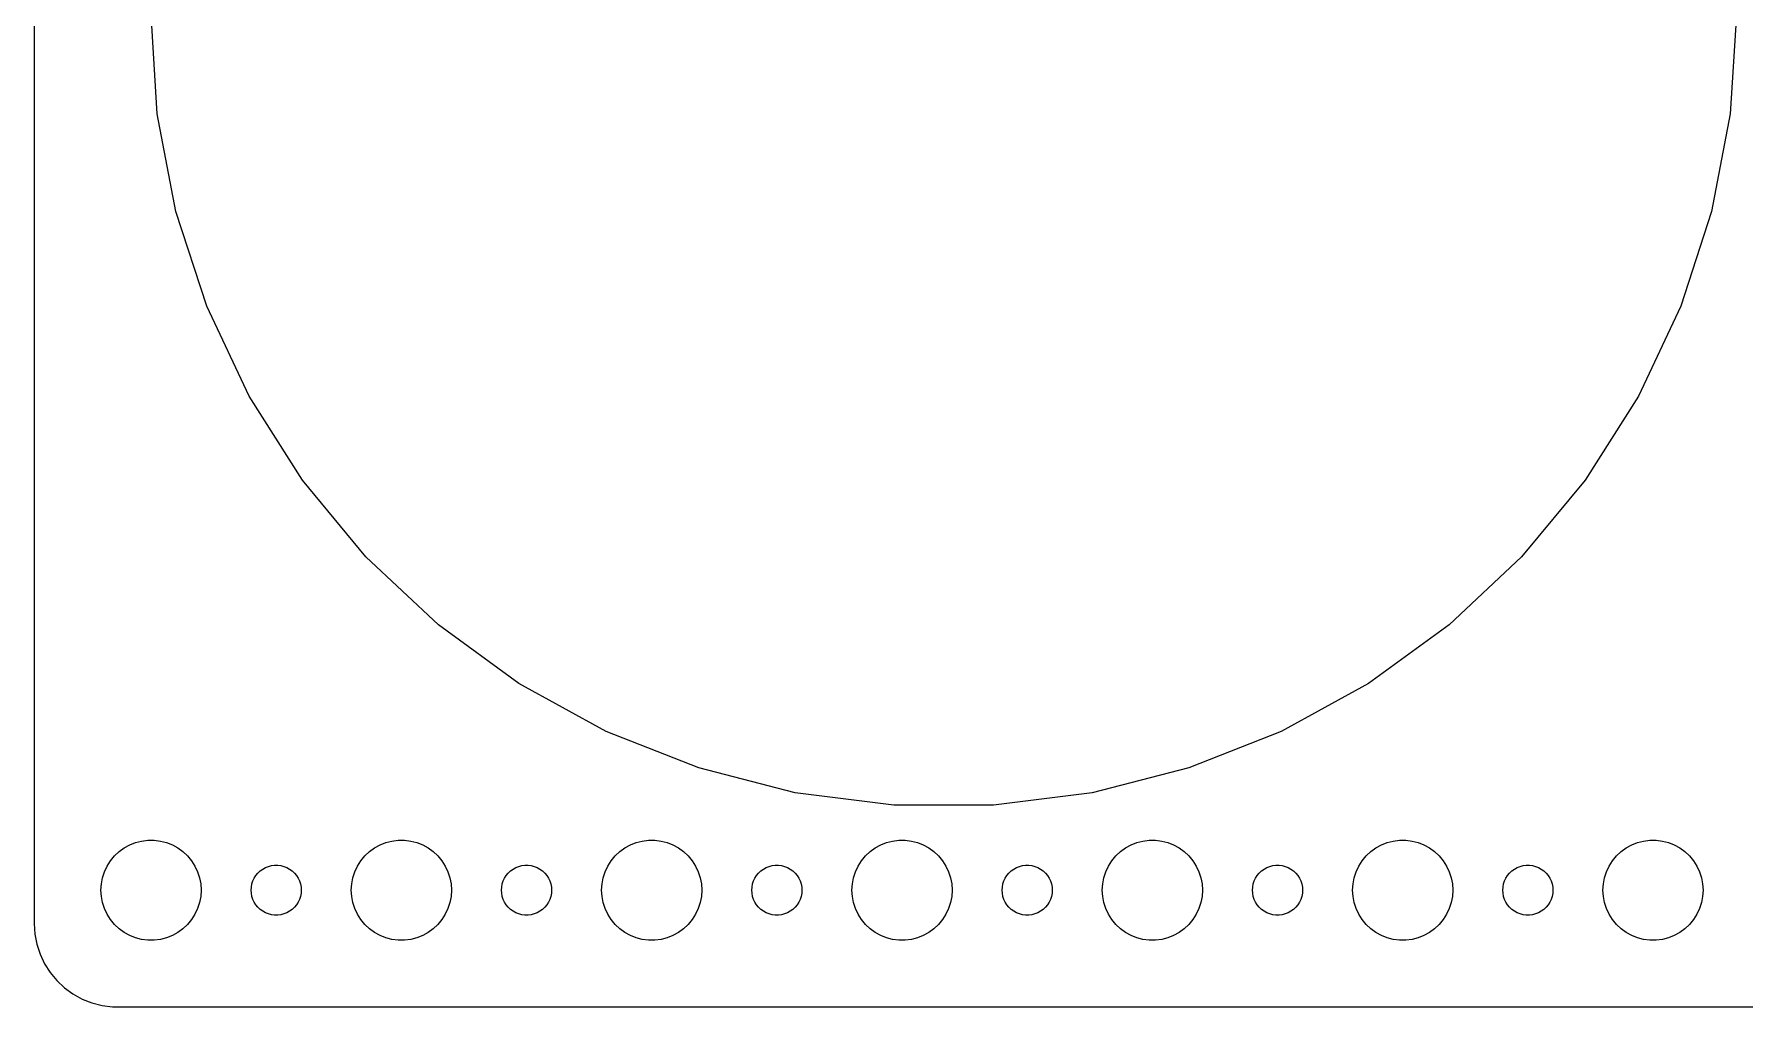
# Model space of a CAD drawing. Header units: metres. Extents: x -254 to 254, y -59 to 59.
# Drawn here: x -254.5 to -152, y -59.5 to -1.2 of the extents above; entities that cross this region are included whole.
import ezdxf

# ---------------------------------------------------------------- set-up
doc = ezdxf.new("R2010")
doc.units = ezdxf.units.M

msp = doc.modelspace()

# ---------------------------------------------------------------- linework, layer by layer
for p, q in [((-254.5, 54.5), (-254.5, -54.5)), ((-247.125, -5.9533), (-247.5, 0)), ((-152.5, 0), (-152.875, -5.9533)), ((-246.008, -11.8128), (-247.125, -5.9533)), ((-152.875, -5.9533), (-153.992, -11.8128)), ((-244.164, -17.4859), (-246.008, -11.8128)), ((-153.992, -11.8128), (-155.836, -17.4859)), ((-241.625, -22.8833), (-244.164, -17.4859)), ((-155.836, -17.4859), (-158.375, -22.8833)), ((-238.428, -27.9198), (-241.625, -22.8833)), ((-158.375, -22.8833), (-161.572, -27.9198)), ((-234.626, -32.516), (-238.428, -27.9198)), ((-161.572, -27.9198), (-165.374, -32.516)), ((-230.278, -36.5994), (-234.626, -32.516)), ((-165.374, -32.516), (-169.722, -36.5994)), ((-225.452, -40.1056), (-230.278, -36.5994)), ((-169.722, -36.5994), (-174.548, -40.1056)), ((-220.225, -42.9793), (-225.452, -40.1056)), ((-174.548, -40.1056), (-179.775, -42.9793)), ((-214.678, -45.1752), (-220.225, -42.9793)), ((-179.775, -42.9793), (-185.322, -45.1752)), ((-208.901, -46.6586), (-214.678, -45.1752)), ((-185.322, -45.1752), (-191.099, -46.6586)), ((-202.983, -47.4063), (-208.901, -46.6586)), ((-191.099, -46.6586), (-197.017, -47.4063)), ((-197.017, -47.4063), (-202.983, -47.4063)), ((-249.687, -50.4464), (-249.412, -50.1885)), ((-249.412, -50.1885), (-249.107, -49.967)), ((-249.107, -49.967), (-248.777, -49.7855)), ((-248.777, -49.7855), (-248.427, -49.6468)), ((-248.427, -49.6468), (-248.062, -49.5531)), ((-248.062, -49.5531), (-247.688, -49.5059)), ((-247.688, -49.5059), (-247.312, -49.5059)), ((-247.312, -49.5059), (-246.938, -49.5531)), ((-246.938, -49.5531), (-246.573, -49.6468)), ((-246.573, -49.6468), (-246.223, -49.7855)), ((-246.223, -49.7855), (-245.893, -49.967)), ((-245.893, -49.967), (-245.588, -50.1885)), ((-245.588, -50.1885), (-245.313, -50.4464)), ((-234.687, -50.4464), (-234.412, -50.1885)), ((-234.412, -50.1885), (-234.107, -49.967)), ((-234.107, -49.967), (-233.777, -49.7855)), ((-233.777, -49.7855), (-233.427, -49.6468)), ((-233.427, -49.6468), (-233.062, -49.5531)), ((-233.062, -49.5531), (-232.688, -49.5059)), ((-232.688, -49.5059), (-232.312, -49.5059)), ((-232.312, -49.5059), (-231.938, -49.5531)), ((-231.938, -49.5531), (-231.573, -49.6468)), ((-231.573, -49.6468), (-231.223, -49.7855)), ((-231.223, -49.7855), (-230.893, -49.967)), ((-230.893, -49.967), (-230.588, -50.1885)), ((-230.588, -50.1885), (-230.313, -50.4464)), ((-219.687, -50.4464), (-219.412, -50.1885)), ((-219.412, -50.1885), (-219.107, -49.967)), ((-219.107, -49.967), (-218.777, -49.7855)), ((-218.777, -49.7855), (-218.427, -49.6468)), ((-218.427, -49.6468), (-218.062, -49.5531)), ((-218.062, -49.5531), (-217.688, -49.5059)), ((-217.688, -49.5059), (-217.312, -49.5059)), ((-217.312, -49.5059), (-216.938, -49.5531)), ((-216.938, -49.5531), (-216.573, -49.6468)), ((-216.573, -49.6468), (-216.223, -49.7855)), ((-216.223, -49.7855), (-215.893, -49.967)), ((-215.893, -49.967), (-215.588, -50.1885)), ((-215.588, -50.1885), (-215.313, -50.4464)), ((-204.687, -50.4464), (-204.412, -50.1885)), ((-204.412, -50.1885), (-204.107, -49.967)), ((-204.107, -49.967), (-203.777, -49.7855)), ((-203.777, -49.7855), (-203.427, -49.6468)), ((-203.427, -49.6468), (-203.062, -49.5531)), ((-203.062, -49.5531), (-202.688, -49.5059)), ((-202.688, -49.5059), (-202.312, -49.5059)), ((-202.312, -49.5059), (-201.938, -49.5531)), ((-201.938, -49.5531), (-201.573, -49.6468)), ((-201.573, -49.6468), (-201.223, -49.7855)), ((-201.223, -49.7855), (-200.893, -49.967)), ((-200.893, -49.967), (-200.588, -50.1885)), ((-200.588, -50.1885), (-200.313, -50.4464)), ((-189.687, -50.4464), (-189.412, -50.1885)), ((-189.412, -50.1885), (-189.107, -49.967)), ((-189.107, -49.967), (-188.777, -49.7855)), ((-188.777, -49.7855), (-188.427, -49.6468)), ((-188.427, -49.6468), (-188.062, -49.5531)), ((-188.062, -49.5531), (-187.688, -49.5059)), ((-187.688, -49.5059), (-187.312, -49.5059)), ((-187.312, -49.5059), (-186.938, -49.5531)), ((-186.938, -49.5531), (-186.573, -49.6468)), ((-186.573, -49.6468), (-186.223, -49.7855)), ((-186.223, -49.7855), (-185.893, -49.967)), ((-185.893, -49.967), (-185.588, -50.1885)), ((-185.588, -50.1885), (-185.313, -50.4464)), ((-174.687, -50.4464), (-174.412, -50.1885)), ((-174.412, -50.1885), (-174.107, -49.967)), ((-174.107, -49.967), (-173.777, -49.7855)), ((-173.777, -49.7855), (-173.427, -49.6468)), ((-173.427, -49.6468), (-173.062, -49.5531)), ((-173.062, -49.5531), (-172.688, -49.5059)), ((-172.688, -49.5059), (-172.312, -49.5059)), ((-172.312, -49.5059), (-171.938, -49.5531)), ((-171.938, -49.5531), (-171.573, -49.6468)), ((-171.573, -49.6468), (-171.223, -49.7855)), ((-171.223, -49.7855), (-170.893, -49.967)), ((-170.893, -49.967), (-170.588, -50.1885)), ((-170.588, -50.1885), (-170.313, -50.4464)), ((-159.687, -50.4464), (-159.412, -50.1885)), ((-159.412, -50.1885), (-159.107, -49.967)), ((-159.107, -49.967), (-158.777, -49.7855)), ((-158.777, -49.7855), (-158.427, -49.6468)), ((-158.427, -49.6468), (-158.062, -49.5531)), ((-158.062, -49.5531), (-157.688, -49.5059)), ((-157.688, -49.5059), (-157.312, -49.5059)), ((-157.312, -49.5059), (-156.938, -49.5531)), ((-156.938, -49.5531), (-156.573, -49.6468)), ((-156.573, -49.6468), (-156.223, -49.7855)), ((-156.223, -49.7855), (-155.893, -49.967)), ((-155.893, -49.967), (-155.588, -50.1885)), ((-155.588, -50.1885), (-155.313, -50.4464)), ((-250.289, -51.3956), (-250.129, -51.0547)), ((-250.129, -51.0547), (-249.927, -50.7366)), ((-249.927, -50.7366), (-249.687, -50.4464)), ((-245.313, -50.4464), (-245.073, -50.7366)), ((-245.073, -50.7366), (-244.871, -51.0547)), ((-244.871, -51.0547), (-244.711, -51.3956)), ((-240.956, -51.3442), (-240.804, -51.2335)), ((-240.804, -51.2335), (-240.639, -51.1428)), ((-240.639, -51.1428), (-240.464, -51.0734)), ((-240.464, -51.0734), (-240.281, -51.0266)), ((-240.281, -51.0266), (-240.094, -51.003)), ((-240.094, -51.003), (-239.906, -51.003)), ((-239.906, -51.003), (-239.719, -51.0266)), ((-239.719, -51.0266), (-239.536, -51.0734)), ((-239.536, -51.0734), (-239.361, -51.1428)), ((-239.361, -51.1428), (-239.196, -51.2335)), ((-239.196, -51.2335), (-239.044, -51.3442)), ((-235.289, -51.3956), (-235.129, -51.0547)), ((-235.129, -51.0547), (-234.927, -50.7366)), ((-234.927, -50.7366), (-234.687, -50.4464)), ((-230.313, -50.4464), (-230.073, -50.7366)), ((-230.073, -50.7366), (-229.871, -51.0547)), ((-229.871, -51.0547), (-229.711, -51.3956)), ((-225.956, -51.3442), (-225.804, -51.2335)), ((-225.804, -51.2335), (-225.639, -51.1428)), ((-225.639, -51.1428), (-225.464, -51.0734)), ((-225.464, -51.0734), (-225.281, -51.0266)), ((-225.281, -51.0266), (-225.094, -51.003)), ((-225.094, -51.003), (-224.906, -51.003)), ((-224.906, -51.003), (-224.719, -51.0266)), ((-224.719, -51.0266), (-224.536, -51.0734)), ((-224.536, -51.0734), (-224.361, -51.1428)), ((-224.361, -51.1428), (-224.196, -51.2335)), ((-224.196, -51.2335), (-224.044, -51.3442)), ((-220.289, -51.3956), (-220.129, -51.0547)), ((-220.129, -51.0547), (-219.927, -50.7366)), ((-219.927, -50.7366), (-219.687, -50.4464)), ((-215.313, -50.4464), (-215.073, -50.7366)), ((-215.073, -50.7366), (-214.871, -51.0547)), ((-214.871, -51.0547), (-214.711, -51.3956)), ((-210.956, -51.3442), (-210.804, -51.2335)), ((-210.804, -51.2335), (-210.639, -51.1428)), ((-210.639, -51.1428), (-210.464, -51.0734)), ((-210.464, -51.0734), (-210.281, -51.0266)), ((-210.281, -51.0266), (-210.094, -51.003)), ((-210.094, -51.003), (-209.906, -51.003)), ((-209.906, -51.003), (-209.719, -51.0266)), ((-209.719, -51.0266), (-209.536, -51.0734)), ((-209.536, -51.0734), (-209.361, -51.1428)), ((-209.361, -51.1428), (-209.196, -51.2335)), ((-209.196, -51.2335), (-209.044, -51.3442)), ((-205.289, -51.3956), (-205.129, -51.0547)), ((-205.129, -51.0547), (-204.927, -50.7366)), ((-204.927, -50.7366), (-204.687, -50.4464)), ((-200.313, -50.4464), (-200.073, -50.7366)), ((-200.073, -50.7366), (-199.871, -51.0547)), ((-199.871, -51.0547), (-199.711, -51.3956)), ((-195.956, -51.3442), (-195.804, -51.2335)), ((-195.804, -51.2335), (-195.639, -51.1428)), ((-195.639, -51.1428), (-195.464, -51.0734)), ((-195.464, -51.0734), (-195.281, -51.0266)), ((-195.281, -51.0266), (-195.094, -51.003)), ((-195.094, -51.003), (-194.906, -51.003)), ((-194.906, -51.003), (-194.719, -51.0266)), ((-194.719, -51.0266), (-194.536, -51.0734)), ((-194.536, -51.0734), (-194.361, -51.1428)), ((-194.361, -51.1428), (-194.196, -51.2335)), ((-194.196, -51.2335), (-194.044, -51.3442)), ((-190.289, -51.3956), (-190.129, -51.0547)), ((-190.129, -51.0547), (-189.927, -50.7366)), ((-189.927, -50.7366), (-189.687, -50.4464)), ((-185.313, -50.4464), (-185.073, -50.7366)), ((-185.073, -50.7366), (-184.871, -51.0547)), ((-184.871, -51.0547), (-184.711, -51.3956)), ((-180.956, -51.3442), (-180.804, -51.2335)), ((-180.804, -51.2335), (-180.639, -51.1428)), ((-180.639, -51.1428), (-180.464, -51.0734)), ((-180.464, -51.0734), (-180.281, -51.0266)), ((-180.281, -51.0266), (-180.094, -51.003)), ((-180.094, -51.003), (-179.906, -51.003)), ((-179.906, -51.003), (-179.719, -51.0266)), ((-179.719, -51.0266), (-179.536, -51.0734)), ((-179.536, -51.0734), (-179.361, -51.1428)), ((-179.361, -51.1428), (-179.196, -51.2335)), ((-179.196, -51.2335), (-179.044, -51.3442)), ((-175.289, -51.3956), (-175.129, -51.0547)), ((-175.129, -51.0547), (-174.927, -50.7366)), ((-174.927, -50.7366), (-174.687, -50.4464)), ((-170.313, -50.4464), (-170.073, -50.7366)), ((-170.073, -50.7366), (-169.871, -51.0547)), ((-169.871, -51.0547), (-169.711, -51.3956)), ((-165.956, -51.3442), (-165.804, -51.2335)), ((-165.804, -51.2335), (-165.639, -51.1428)), ((-165.639, -51.1428), (-165.464, -51.0734)), ((-165.464, -51.0734), (-165.281, -51.0266)), ((-165.281, -51.0266), (-165.094, -51.003)), ((-165.094, -51.003), (-164.906, -51.003)), ((-164.906, -51.003), (-164.719, -51.0266)), ((-164.719, -51.0266), (-164.536, -51.0734)), ((-164.536, -51.0734), (-164.361, -51.1428)), ((-164.361, -51.1428), (-164.196, -51.2335)), ((-164.196, -51.2335), (-164.044, -51.3442)), ((-160.289, -51.3956), (-160.129, -51.0547)), ((-160.129, -51.0547), (-159.927, -50.7366)), ((-159.927, -50.7366), (-159.687, -50.4464)), ((-155.313, -50.4464), (-155.073, -50.7366)), ((-155.073, -50.7366), (-154.871, -51.0547)), ((-154.871, -51.0547), (-154.711, -51.3956)), ((-250.5, -52.5), (-250.476, -52.124)), ((-250.476, -52.124), (-250.406, -51.7539)), ((-250.406, -51.7539), (-250.289, -51.3956)), ((-244.711, -51.3956), (-244.594, -51.7539)), ((-244.594, -51.7539), (-244.524, -52.124)), ((-244.524, -52.124), (-244.5, -52.5)), ((-241.488, -52.312), (-241.453, -52.127)), ((-241.453, -52.127), (-241.395, -51.9478)), ((-241.395, -51.9478), (-241.314, -51.7774)), ((-241.314, -51.7774), (-241.214, -51.6183)), ((-241.214, -51.6183), (-241.093, -51.4732)), ((-241.093, -51.4732), (-240.956, -51.3442)), ((-239.044, -51.3442), (-238.907, -51.4732)), ((-238.907, -51.4732), (-238.786, -51.6183)), ((-238.786, -51.6183), (-238.686, -51.7774)), ((-238.686, -51.7774), (-238.605, -51.9478)), ((-238.605, -51.9478), (-238.547, -52.127)), ((-238.547, -52.127), (-238.512, -52.312)), ((-235.5, -52.5), (-235.476, -52.124)), ((-235.476, -52.124), (-235.406, -51.7539)), ((-235.406, -51.7539), (-235.289, -51.3956)), ((-229.711, -51.3956), (-229.594, -51.7539)), ((-229.594, -51.7539), (-229.524, -52.124)), ((-229.524, -52.124), (-229.5, -52.5)), ((-226.488, -52.312), (-226.453, -52.127)), ((-226.453, -52.127), (-226.395, -51.9478)), ((-226.395, -51.9478), (-226.314, -51.7774)), ((-226.314, -51.7774), (-226.214, -51.6183)), ((-226.214, -51.6183), (-226.093, -51.4732)), ((-226.093, -51.4732), (-225.956, -51.3442)), ((-224.044, -51.3442), (-223.907, -51.4732)), ((-223.907, -51.4732), (-223.786, -51.6183)), ((-223.786, -51.6183), (-223.686, -51.7774)), ((-223.686, -51.7774), (-223.605, -51.9478)), ((-223.605, -51.9478), (-223.547, -52.127)), ((-223.547, -52.127), (-223.512, -52.312)), ((-220.5, -52.5), (-220.476, -52.124)), ((-220.476, -52.124), (-220.406, -51.7539)), ((-220.406, -51.7539), (-220.289, -51.3956)), ((-214.711, -51.3956), (-214.594, -51.7539)), ((-214.594, -51.7539), (-214.524, -52.124)), ((-214.524, -52.124), (-214.5, -52.5)), ((-211.488, -52.312), (-211.453, -52.127)), ((-211.453, -52.127), (-211.395, -51.9478)), ((-211.395, -51.9478), (-211.314, -51.7774)), ((-211.314, -51.7774), (-211.214, -51.6183)), ((-211.214, -51.6183), (-211.093, -51.4732)), ((-211.093, -51.4732), (-210.956, -51.3442)), ((-209.044, -51.3442), (-208.907, -51.4732)), ((-208.907, -51.4732), (-208.786, -51.6183)), ((-208.786, -51.6183), (-208.686, -51.7774)), ((-208.686, -51.7774), (-208.605, -51.9478)), ((-208.605, -51.9478), (-208.547, -52.127)), ((-208.547, -52.127), (-208.512, -52.312)), ((-205.5, -52.5), (-205.476, -52.124)), ((-205.476, -52.124), (-205.406, -51.7539)), ((-205.406, -51.7539), (-205.289, -51.3956)), ((-199.711, -51.3956), (-199.594, -51.7539)), ((-199.594, -51.7539), (-199.524, -52.124)), ((-199.524, -52.124), (-199.5, -52.5)), ((-196.488, -52.312), (-196.453, -52.127)), ((-196.453, -52.127), (-196.395, -51.9478)), ((-196.395, -51.9478), (-196.314, -51.7774)), ((-196.314, -51.7774), (-196.214, -51.6183)), ((-196.214, -51.6183), (-196.093, -51.4732)), ((-196.093, -51.4732), (-195.956, -51.3442)), ((-194.044, -51.3442), (-193.907, -51.4732)), ((-193.907, -51.4732), (-193.786, -51.6183)), ((-193.786, -51.6183), (-193.686, -51.7774)), ((-193.686, -51.7774), (-193.605, -51.9478)), ((-193.605, -51.9478), (-193.547, -52.127)), ((-193.547, -52.127), (-193.512, -52.312)), ((-190.5, -52.5), (-190.476, -52.124)), ((-190.476, -52.124), (-190.406, -51.7539)), ((-190.406, -51.7539), (-190.289, -51.3956)), ((-184.711, -51.3956), (-184.594, -51.7539)), ((-184.594, -51.7539), (-184.524, -52.124)), ((-184.524, -52.124), (-184.5, -52.5)), ((-181.488, -52.312), (-181.453, -52.127)), ((-181.453, -52.127), (-181.395, -51.9478)), ((-181.395, -51.9478), (-181.314, -51.7774)), ((-181.314, -51.7774), (-181.214, -51.6183)), ((-181.214, -51.6183), (-181.093, -51.4732)), ((-181.093, -51.4732), (-180.956, -51.3442)), ((-179.044, -51.3442), (-178.907, -51.4732)), ((-178.907, -51.4732), (-178.786, -51.6183)), ((-178.786, -51.6183), (-178.686, -51.7774)), ((-178.686, -51.7774), (-178.605, -51.9478)), ((-178.605, -51.9478), (-178.547, -52.127)), ((-178.547, -52.127), (-178.512, -52.312)), ((-175.5, -52.5), (-175.476, -52.124)), ((-175.476, -52.124), (-175.406, -51.7539)), ((-175.406, -51.7539), (-175.289, -51.3956)), ((-169.711, -51.3956), (-169.594, -51.7539)), ((-169.594, -51.7539), (-169.524, -52.124)), ((-169.524, -52.124), (-169.5, -52.5)), ((-166.488, -52.312), (-166.453, -52.127)), ((-166.453, -52.127), (-166.395, -51.9478)), ((-166.395, -51.9478), (-166.314, -51.7774)), ((-166.314, -51.7774), (-166.214, -51.6183)), ((-166.214, -51.6183), (-166.093, -51.4732)), ((-166.093, -51.4732), (-165.956, -51.3442)), ((-164.044, -51.3442), (-163.907, -51.4732)), ((-163.907, -51.4732), (-163.786, -51.6183)), ((-163.786, -51.6183), (-163.686, -51.7774)), ((-163.686, -51.7774), (-163.605, -51.9478)), ((-163.605, -51.9478), (-163.547, -52.127)), ((-163.547, -52.127), (-163.512, -52.312)), ((-160.5, -52.5), (-160.476, -52.124)), ((-160.476, -52.124), (-160.406, -51.7539)), ((-160.406, -51.7539), (-160.289, -51.3956)), ((-154.711, -51.3956), (-154.594, -51.7539)), ((-154.594, -51.7539), (-154.524, -52.124)), ((-154.524, -52.124), (-154.5, -52.5)), ((-250.476, -52.876), (-250.5, -52.5)), ((-250.406, -53.2461), (-250.476, -52.876)), ((-250.289, -53.6044), (-250.406, -53.2461)), ((-244.594, -53.2461), (-244.711, -53.6044)), ((-244.524, -52.876), (-244.594, -53.2461)), ((-244.5, -52.5), (-244.524, -52.876)), ((-241.5, -52.5), (-241.488, -52.312)), ((-241.488, -52.688), (-241.5, -52.5)), ((-241.453, -52.873), (-241.488, -52.688)), ((-241.395, -53.0522), (-241.453, -52.873)), ((-241.314, -53.2226), (-241.395, -53.0522)), ((-241.214, -53.3817), (-241.314, -53.2226)), ((-238.686, -53.2226), (-238.786, -53.3817)), ((-238.605, -53.0522), (-238.686, -53.2226)), ((-238.547, -52.873), (-238.605, -53.0522)), ((-238.512, -52.688), (-238.547, -52.873)), ((-238.512, -52.312), (-238.5, -52.5)), ((-238.5, -52.5), (-238.512, -52.688)), ((-235.476, -52.876), (-235.5, -52.5)), ((-235.406, -53.2461), (-235.476, -52.876)), ((-235.289, -53.6044), (-235.406, -53.2461)), ((-229.594, -53.2461), (-229.711, -53.6044)), ((-229.524, -52.876), (-229.594, -53.2461)), ((-229.5, -52.5), (-229.524, -52.876)), ((-226.5, -52.5), (-226.488, -52.312)), ((-226.488, -52.688), (-226.5, -52.5)), ((-226.453, -52.873), (-226.488, -52.688)), ((-226.395, -53.0522), (-226.453, -52.873)), ((-226.314, -53.2226), (-226.395, -53.0522)), ((-226.214, -53.3817), (-226.314, -53.2226)), ((-223.686, -53.2226), (-223.786, -53.3817)), ((-223.605, -53.0522), (-223.686, -53.2226)), ((-223.547, -52.873), (-223.605, -53.0522)), ((-223.512, -52.688), (-223.547, -52.873)), ((-223.512, -52.312), (-223.5, -52.5)), ((-223.5, -52.5), (-223.512, -52.688)), ((-220.476, -52.876), (-220.5, -52.5)), ((-220.406, -53.2461), (-220.476, -52.876)), ((-220.289, -53.6044), (-220.406, -53.2461)), ((-214.594, -53.2461), (-214.711, -53.6044)), ((-214.524, -52.876), (-214.594, -53.2461)), ((-214.5, -52.5), (-214.524, -52.876)), ((-211.5, -52.5), (-211.488, -52.312)), ((-211.488, -52.688), (-211.5, -52.5)), ((-211.453, -52.873), (-211.488, -52.688)), ((-211.395, -53.0522), (-211.453, -52.873)), ((-211.314, -53.2226), (-211.395, -53.0522)), ((-211.214, -53.3817), (-211.314, -53.2226)), ((-208.686, -53.2226), (-208.786, -53.3817)), ((-208.605, -53.0522), (-208.686, -53.2226)), ((-208.547, -52.873), (-208.605, -53.0522)), ((-208.512, -52.688), (-208.547, -52.873)), ((-208.512, -52.312), (-208.5, -52.5)), ((-208.5, -52.5), (-208.512, -52.688)), ((-205.476, -52.876), (-205.5, -52.5)), ((-205.406, -53.2461), (-205.476, -52.876)), ((-205.289, -53.6044), (-205.406, -53.2461)), ((-199.594, -53.2461), (-199.711, -53.6044)), ((-199.524, -52.876), (-199.594, -53.2461)), ((-199.5, -52.5), (-199.524, -52.876)), ((-196.5, -52.5), (-196.488, -52.312)), ((-196.488, -52.688), (-196.5, -52.5)), ((-196.453, -52.873), (-196.488, -52.688)), ((-196.395, -53.0522), (-196.453, -52.873)), ((-196.314, -53.2226), (-196.395, -53.0522)), ((-196.214, -53.3817), (-196.314, -53.2226)), ((-193.686, -53.2226), (-193.786, -53.3817)), ((-193.605, -53.0522), (-193.686, -53.2226)), ((-193.547, -52.873), (-193.605, -53.0522)), ((-193.512, -52.688), (-193.547, -52.873)), ((-193.512, -52.312), (-193.5, -52.5)), ((-193.5, -52.5), (-193.512, -52.688)), ((-190.476, -52.876), (-190.5, -52.5)), ((-190.406, -53.2461), (-190.476, -52.876)), ((-190.289, -53.6044), (-190.406, -53.2461)), ((-184.594, -53.2461), (-184.711, -53.6044)), ((-184.524, -52.876), (-184.594, -53.2461)), ((-184.5, -52.5), (-184.524, -52.876)), ((-181.5, -52.5), (-181.488, -52.312)), ((-181.488, -52.688), (-181.5, -52.5)), ((-181.453, -52.873), (-181.488, -52.688)), ((-181.395, -53.0522), (-181.453, -52.873)), ((-181.314, -53.2226), (-181.395, -53.0522)), ((-181.214, -53.3817), (-181.314, -53.2226)), ((-178.686, -53.2226), (-178.786, -53.3817)), ((-178.605, -53.0522), (-178.686, -53.2226)), ((-178.547, -52.873), (-178.605, -53.0522)), ((-178.512, -52.688), (-178.547, -52.873)), ((-178.512, -52.312), (-178.5, -52.5)), ((-178.5, -52.5), (-178.512, -52.688)), ((-175.476, -52.876), (-175.5, -52.5)), ((-175.406, -53.2461), (-175.476, -52.876)), ((-175.289, -53.6044), (-175.406, -53.2461)), ((-169.594, -53.2461), (-169.711, -53.6044)), ((-169.524, -52.876), (-169.594, -53.2461)), ((-169.5, -52.5), (-169.524, -52.876)), ((-166.5, -52.5), (-166.488, -52.312)), ((-166.488, -52.688), (-166.5, -52.5)), ((-166.453, -52.873), (-166.488, -52.688)), ((-166.395, -53.0522), (-166.453, -52.873)), ((-166.314, -53.2226), (-166.395, -53.0522)), ((-166.214, -53.3817), (-166.314, -53.2226)), ((-163.686, -53.2226), (-163.786, -53.3817)), ((-163.605, -53.0522), (-163.686, -53.2226)), ((-163.547, -52.873), (-163.605, -53.0522)), ((-163.512, -52.688), (-163.547, -52.873)), ((-163.512, -52.312), (-163.5, -52.5)), ((-163.5, -52.5), (-163.512, -52.688)), ((-160.476, -52.876), (-160.5, -52.5)), ((-160.406, -53.2461), (-160.476, -52.876)), ((-160.289, -53.6044), (-160.406, -53.2461)), ((-154.594, -53.2461), (-154.711, -53.6044)), ((-154.524, -52.876), (-154.594, -53.2461)), ((-154.5, -52.5), (-154.524, -52.876)), ((-250.129, -53.9453), (-250.289, -53.6044)), ((-249.927, -54.2634), (-250.129, -53.9453)), ((-249.687, -54.5536), (-249.927, -54.2634)), ((-245.073, -54.2634), (-245.313, -54.5536)), ((-244.871, -53.9453), (-245.073, -54.2634)), ((-244.711, -53.6044), (-244.871, -53.9453)), ((-241.093, -53.5268), (-241.214, -53.3817)), ((-240.956, -53.6558), (-241.093, -53.5268)), ((-240.804, -53.7665), (-240.956, -53.6558)), ((-240.639, -53.8572), (-240.804, -53.7665)), ((-240.464, -53.9266), (-240.639, -53.8572)), ((-240.281, -53.9734), (-240.464, -53.9266)), ((-240.094, -53.997), (-240.281, -53.9734)), ((-239.906, -53.997), (-240.094, -53.997)), ((-239.719, -53.9734), (-239.906, -53.997)), ((-239.536, -53.9266), (-239.719, -53.9734)), ((-239.361, -53.8572), (-239.536, -53.9266)), ((-239.196, -53.7665), (-239.361, -53.8572)), ((-239.044, -53.6558), (-239.196, -53.7665)), ((-238.907, -53.5268), (-239.044, -53.6558)), ((-238.786, -53.3817), (-238.907, -53.5268)), ((-235.129, -53.9453), (-235.289, -53.6044)), ((-234.927, -54.2634), (-235.129, -53.9453)), ((-234.687, -54.5536), (-234.927, -54.2634)), ((-230.073, -54.2634), (-230.313, -54.5536)), ((-229.871, -53.9453), (-230.073, -54.2634)), ((-229.711, -53.6044), (-229.871, -53.9453)), ((-226.093, -53.5268), (-226.214, -53.3817)), ((-225.956, -53.6558), (-226.093, -53.5268)), ((-225.804, -53.7665), (-225.956, -53.6558)), ((-225.639, -53.8572), (-225.804, -53.7665)), ((-225.464, -53.9266), (-225.639, -53.8572)), ((-225.281, -53.9734), (-225.464, -53.9266)), ((-225.094, -53.997), (-225.281, -53.9734)), ((-224.906, -53.997), (-225.094, -53.997)), ((-224.719, -53.9734), (-224.906, -53.997)), ((-224.536, -53.9266), (-224.719, -53.9734)), ((-224.361, -53.8572), (-224.536, -53.9266)), ((-224.196, -53.7665), (-224.361, -53.8572)), ((-224.044, -53.6558), (-224.196, -53.7665)), ((-223.907, -53.5268), (-224.044, -53.6558)), ((-223.786, -53.3817), (-223.907, -53.5268)), ((-220.129, -53.9453), (-220.289, -53.6044)), ((-219.927, -54.2634), (-220.129, -53.9453)), ((-219.687, -54.5536), (-219.927, -54.2634)), ((-215.073, -54.2634), (-215.313, -54.5536)), ((-214.871, -53.9453), (-215.073, -54.2634)), ((-214.711, -53.6044), (-214.871, -53.9453)), ((-211.093, -53.5268), (-211.214, -53.3817)), ((-210.956, -53.6558), (-211.093, -53.5268)), ((-210.804, -53.7665), (-210.956, -53.6558)), ((-210.639, -53.8572), (-210.804, -53.7665)), ((-210.464, -53.9266), (-210.639, -53.8572)), ((-210.281, -53.9734), (-210.464, -53.9266)), ((-210.094, -53.997), (-210.281, -53.9734)), ((-209.906, -53.997), (-210.094, -53.997)), ((-209.719, -53.9734), (-209.906, -53.997)), ((-209.536, -53.9266), (-209.719, -53.9734)), ((-209.361, -53.8572), (-209.536, -53.9266)), ((-209.196, -53.7665), (-209.361, -53.8572)), ((-209.044, -53.6558), (-209.196, -53.7665)), ((-208.907, -53.5268), (-209.044, -53.6558)), ((-208.786, -53.3817), (-208.907, -53.5268)), ((-205.129, -53.9453), (-205.289, -53.6044)), ((-204.927, -54.2634), (-205.129, -53.9453)), ((-204.687, -54.5536), (-204.927, -54.2634)), ((-200.073, -54.2634), (-200.313, -54.5536)), ((-199.871, -53.9453), (-200.073, -54.2634)), ((-199.711, -53.6044), (-199.871, -53.9453)), ((-196.093, -53.5268), (-196.214, -53.3817)), ((-195.956, -53.6558), (-196.093, -53.5268)), ((-195.804, -53.7665), (-195.956, -53.6558)), ((-195.639, -53.8572), (-195.804, -53.7665)), ((-195.464, -53.9266), (-195.639, -53.8572)), ((-195.281, -53.9734), (-195.464, -53.9266)), ((-195.094, -53.997), (-195.281, -53.9734)), ((-194.906, -53.997), (-195.094, -53.997)), ((-194.719, -53.9734), (-194.906, -53.997)), ((-194.536, -53.9266), (-194.719, -53.9734)), ((-194.361, -53.8572), (-194.536, -53.9266)), ((-194.196, -53.7665), (-194.361, -53.8572)), ((-194.044, -53.6558), (-194.196, -53.7665)), ((-193.907, -53.5268), (-194.044, -53.6558)), ((-193.786, -53.3817), (-193.907, -53.5268)), ((-190.129, -53.9453), (-190.289, -53.6044)), ((-189.927, -54.2634), (-190.129, -53.9453)), ((-189.687, -54.5536), (-189.927, -54.2634)), ((-185.073, -54.2634), (-185.313, -54.5536)), ((-184.871, -53.9453), (-185.073, -54.2634)), ((-184.711, -53.6044), (-184.871, -53.9453)), ((-181.093, -53.5268), (-181.214, -53.3817)), ((-180.956, -53.6558), (-181.093, -53.5268)), ((-180.804, -53.7665), (-180.956, -53.6558)), ((-180.639, -53.8572), (-180.804, -53.7665)), ((-180.464, -53.9266), (-180.639, -53.8572)), ((-180.281, -53.9734), (-180.464, -53.9266)), ((-180.094, -53.997), (-180.281, -53.9734)), ((-179.906, -53.997), (-180.094, -53.997)), ((-179.719, -53.9734), (-179.906, -53.997)), ((-179.536, -53.9266), (-179.719, -53.9734)), ((-179.361, -53.8572), (-179.536, -53.9266)), ((-179.196, -53.7665), (-179.361, -53.8572)), ((-179.044, -53.6558), (-179.196, -53.7665)), ((-178.907, -53.5268), (-179.044, -53.6558)), ((-178.786, -53.3817), (-178.907, -53.5268)), ((-175.129, -53.9453), (-175.289, -53.6044)), ((-174.927, -54.2634), (-175.129, -53.9453)), ((-174.687, -54.5536), (-174.927, -54.2634)), ((-170.073, -54.2634), (-170.313, -54.5536)), ((-169.871, -53.9453), (-170.073, -54.2634)), ((-169.711, -53.6044), (-169.871, -53.9453)), ((-166.093, -53.5268), (-166.214, -53.3817)), ((-165.956, -53.6558), (-166.093, -53.5268)), ((-165.804, -53.7665), (-165.956, -53.6558)), ((-165.639, -53.8572), (-165.804, -53.7665)), ((-165.464, -53.9266), (-165.639, -53.8572)), ((-165.281, -53.9734), (-165.464, -53.9266)), ((-165.094, -53.997), (-165.281, -53.9734)), ((-164.906, -53.997), (-165.094, -53.997)), ((-164.719, -53.9734), (-164.906, -53.997)), ((-164.536, -53.9266), (-164.719, -53.9734)), ((-164.361, -53.8572), (-164.536, -53.9266)), ((-164.196, -53.7665), (-164.361, -53.8572)), ((-164.044, -53.6558), (-164.196, -53.7665)), ((-163.907, -53.5268), (-164.044, -53.6558)), ((-163.786, -53.3817), (-163.907, -53.5268)), ((-160.129, -53.9453), (-160.289, -53.6044)), ((-159.927, -54.2634), (-160.129, -53.9453)), ((-159.687, -54.5536), (-159.927, -54.2634)), ((-155.073, -54.2634), (-155.313, -54.5536)), ((-154.871, -53.9453), (-155.073, -54.2634)), ((-154.711, -53.6044), (-154.871, -53.9453)), ((-254.5, -54.5), (-254.461, -55.1267)), ((-254.461, -55.1267), (-254.343, -55.7434)), ((-249.412, -54.8115), (-249.687, -54.5536)), ((-249.107, -55.033), (-249.412, -54.8115)), ((-248.777, -55.2145), (-249.107, -55.033)), ((-248.427, -55.3532), (-248.777, -55.2145)), ((-246.223, -55.2145), (-246.573, -55.3532)), ((-245.893, -55.033), (-246.223, -55.2145)), ((-245.588, -54.8115), (-245.893, -55.033)), ((-245.313, -54.5536), (-245.588, -54.8115)), ((-234.412, -54.8115), (-234.687, -54.5536)), ((-234.107, -55.033), (-234.412, -54.8115)), ((-233.777, -55.2145), (-234.107, -55.033)), ((-233.427, -55.3532), (-233.777, -55.2145)), ((-231.223, -55.2145), (-231.573, -55.3532)), ((-230.893, -55.033), (-231.223, -55.2145)), ((-230.588, -54.8115), (-230.893, -55.033)), ((-230.313, -54.5536), (-230.588, -54.8115)), ((-219.412, -54.8115), (-219.687, -54.5536)), ((-219.107, -55.033), (-219.412, -54.8115)), ((-218.777, -55.2145), (-219.107, -55.033)), ((-218.427, -55.3532), (-218.777, -55.2145)), ((-216.223, -55.2145), (-216.573, -55.3532)), ((-215.893, -55.033), (-216.223, -55.2145)), ((-215.588, -54.8115), (-215.893, -55.033)), ((-215.313, -54.5536), (-215.588, -54.8115)), ((-204.412, -54.8115), (-204.687, -54.5536)), ((-204.107, -55.033), (-204.412, -54.8115)), ((-203.777, -55.2145), (-204.107, -55.033)), ((-203.427, -55.3532), (-203.777, -55.2145)), ((-201.223, -55.2145), (-201.573, -55.3532)), ((-200.893, -55.033), (-201.223, -55.2145)), ((-200.588, -54.8115), (-200.893, -55.033)), ((-200.313, -54.5536), (-200.588, -54.8115)), ((-189.412, -54.8115), (-189.687, -54.5536)), ((-189.107, -55.033), (-189.412, -54.8115)), ((-188.777, -55.2145), (-189.107, -55.033)), ((-188.427, -55.3532), (-188.777, -55.2145)), ((-186.223, -55.2145), (-186.573, -55.3532)), ((-185.893, -55.033), (-186.223, -55.2145)), ((-185.588, -54.8115), (-185.893, -55.033)), ((-185.313, -54.5536), (-185.588, -54.8115)), ((-174.412, -54.8115), (-174.687, -54.5536)), ((-174.107, -55.033), (-174.412, -54.8115)), ((-173.777, -55.2145), (-174.107, -55.033)), ((-173.427, -55.3532), (-173.777, -55.2145)), ((-171.223, -55.2145), (-171.573, -55.3532)), ((-170.893, -55.033), (-171.223, -55.2145)), ((-170.588, -54.8115), (-170.893, -55.033)), ((-170.313, -54.5536), (-170.588, -54.8115)), ((-159.412, -54.8115), (-159.687, -54.5536)), ((-159.107, -55.033), (-159.412, -54.8115)), ((-158.777, -55.2145), (-159.107, -55.033)), ((-158.427, -55.3532), (-158.777, -55.2145)), ((-156.223, -55.2145), (-156.573, -55.3532)), ((-155.893, -55.033), (-156.223, -55.2145)), ((-155.588, -54.8115), (-155.893, -55.033)), ((-155.313, -54.5536), (-155.588, -54.8115)), ((-254.343, -55.7434), (-254.149, -56.3406)), ((-254.149, -56.3406), (-253.882, -56.9088)), ((-248.062, -55.4469), (-248.427, -55.3532)), ((-247.688, -55.4941), (-248.062, -55.4469)), ((-247.312, -55.4941), (-247.688, -55.4941)), ((-246.938, -55.4469), (-247.312, -55.4941)), ((-246.573, -55.3532), (-246.938, -55.4469)), ((-233.062, -55.4469), (-233.427, -55.3532)), ((-232.688, -55.4941), (-233.062, -55.4469)), ((-232.312, -55.4941), (-232.688, -55.4941)), ((-231.938, -55.4469), (-232.312, -55.4941)), ((-231.573, -55.3532), (-231.938, -55.4469)), ((-218.062, -55.4469), (-218.427, -55.3532)), ((-217.688, -55.4941), (-218.062, -55.4469)), ((-217.312, -55.4941), (-217.688, -55.4941)), ((-216.938, -55.4469), (-217.312, -55.4941)), ((-216.573, -55.3532), (-216.938, -55.4469)), ((-203.062, -55.4469), (-203.427, -55.3532)), ((-202.688, -55.4941), (-203.062, -55.4469)), ((-202.312, -55.4941), (-202.688, -55.4941)), ((-201.938, -55.4469), (-202.312, -55.4941)), ((-201.573, -55.3532), (-201.938, -55.4469)), ((-188.062, -55.4469), (-188.427, -55.3532)), ((-187.688, -55.4941), (-188.062, -55.4469)), ((-187.312, -55.4941), (-187.688, -55.4941)), ((-186.938, -55.4469), (-187.312, -55.4941)), ((-186.573, -55.3532), (-186.938, -55.4469)), ((-173.062, -55.4469), (-173.427, -55.3532)), ((-172.688, -55.4941), (-173.062, -55.4469)), ((-172.312, -55.4941), (-172.688, -55.4941)), ((-171.938, -55.4469), (-172.312, -55.4941)), ((-171.573, -55.3532), (-171.938, -55.4469)), ((-158.062, -55.4469), (-158.427, -55.3532)), ((-157.688, -55.4941), (-158.062, -55.4469)), ((-157.312, -55.4941), (-157.688, -55.4941)), ((-156.938, -55.4469), (-157.312, -55.4941)), ((-156.573, -55.3532), (-156.938, -55.4469)), ((-253.882, -56.9088), (-253.545, -57.4389)), ((-253.545, -57.4389), (-253.145, -57.9227)), ((-253.145, -57.9227), (-252.687, -58.3526)), ((-252.687, -58.3526), (-252.179, -58.7216)), ((-252.179, -58.7216), (-251.629, -59.0241)), ((-251.629, -59.0241), (-251.045, -59.2553)), ((-251.045, -59.2553), (-250.437, -59.4114)), ((-250.437, -59.4114), (-249.814, -59.4901)), ((-249.814, -59.4901), (249.814, -59.4901))]:
    msp.add_line(p, q)

doc.saveas('drawing.dxf')
